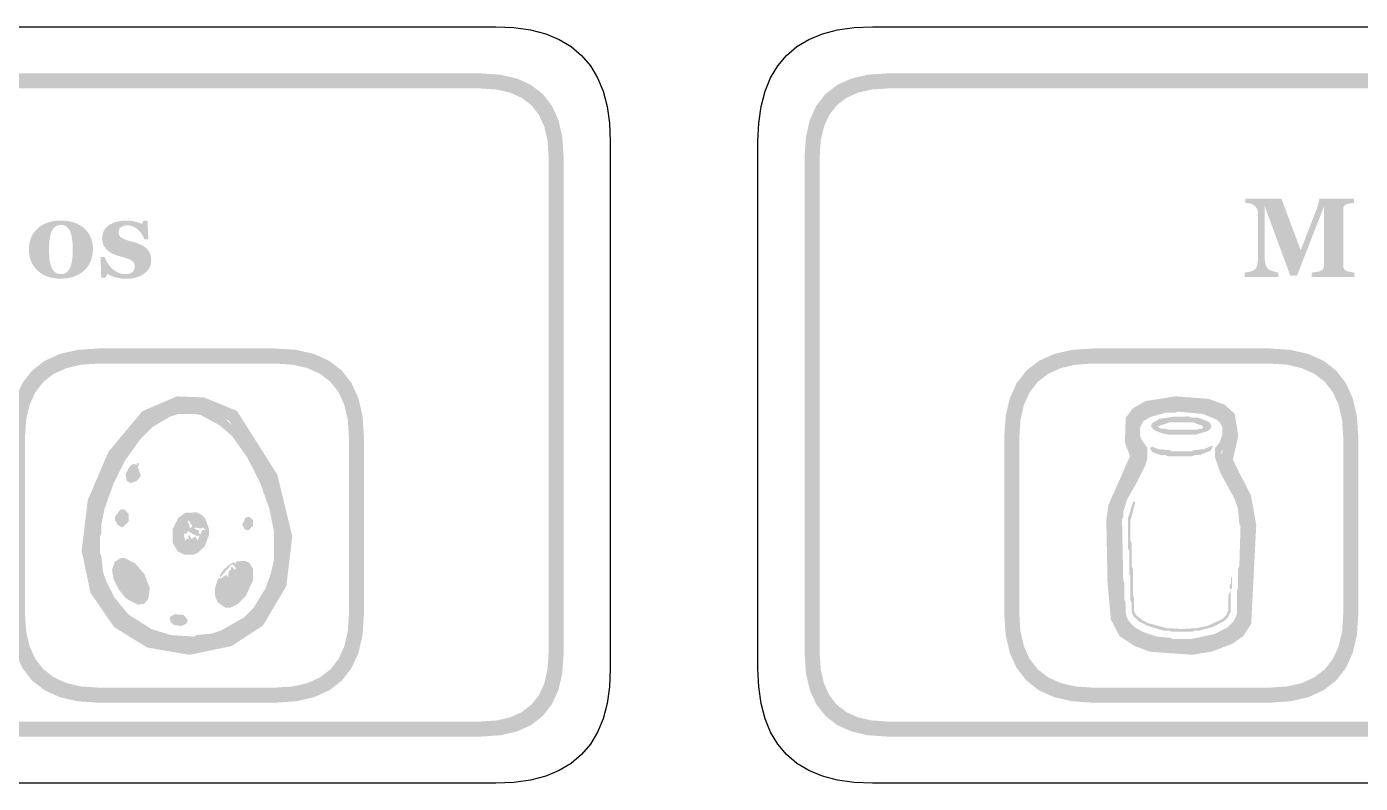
# Model space of a CAD drawing. Header units: millimetres. Extents: x 6 to 594, y 82 to 394.
# Drawn here: x 343.14 to 378.55, y 211.96 to 232.04 of the extents above; entities that cross this region are included whole.
import ezdxf

# ---------------------------------------------------------------- set-up
doc = ezdxf.new("R2010")
doc.units = ezdxf.units.MM
doc.layers.add('CUT', color=1, linetype='Continuous')
doc.layers.add('RASTER', color=7, linetype='Continuous')

msp = doc.modelspace()

# ---------------------------------------------------------------- hatches: boundary and pattern name
at = {"layer": 'RASTER'}
h = msp.add_hatch(color=7, dxfattribs=at)
h.paths.add_polyline_path([(295.8, 228.6), (295.834, 229.116), (295.938, 229.563), (296.109, 229.941), (296.35, 230.25), (296.659, 230.491), (297.038, 230.663), (297.484, 230.766), (298, 230.8), (355.2, 230.8), (355.716, 230.766), (356.163, 230.663), (356.541, 230.491), (356.85, 230.25), (357.091, 229.941), (357.263, 229.563), (357.366, 229.116), (357.4, 228.6), (357.4, 215.4), (357.366, 214.884), (357.263, 214.438), (357.091, 214.059), (356.85, 213.75), (356.541, 213.509), (356.163, 213.337), (355.716, 213.234), (355.2, 213.2), (298, 213.2), (297.484, 213.234), (297.038, 213.337), (296.659, 213.509), (296.35, 213.75), (296.109, 214.059), (295.938, 214.438), (295.834, 214.884), (295.8, 215.4)])
h.paths.add_polyline_path([(296.2, 228.6), (296.2, 215.4), (296.228, 214.978), (296.313, 214.613), (296.453, 214.303), (296.65, 214.05), (296.903, 213.853), (297.213, 213.712), (297.578, 213.628), (298, 213.6), (355.2, 213.6), (355.622, 213.628), (355.988, 213.712), (356.297, 213.853), (356.55, 214.05), (356.747, 214.303), (356.888, 214.613), (356.972, 214.978), (357, 215.4), (357, 228.6), (356.972, 229.022), (356.888, 229.388), (356.747, 229.697), (356.55, 229.95), (356.297, 230.147), (355.988, 230.288), (355.622, 230.372), (355.2, 230.4), (298, 230.4), (297.578, 230.372), (297.213, 230.288), (296.903, 230.147), (296.65, 229.95), (296.453, 229.697), (296.313, 229.388), (296.228, 229.022), (296.2, 228.6)])
h = msp.add_hatch(color=7, dxfattribs=at)
h.paths.add_polyline_path([(363.8, 228.6), (363.834, 229.116), (363.938, 229.563), (364.109, 229.941), (364.35, 230.25), (364.659, 230.491), (365.038, 230.663), (365.484, 230.766), (366, 230.8), (423.2, 230.8), (423.716, 230.766), (424.163, 230.663), (424.541, 230.491), (424.85, 230.25), (425.091, 229.941), (425.263, 229.563), (425.366, 229.116), (425.4, 228.6), (425.4, 215.4), (425.366, 214.884), (425.263, 214.438), (425.091, 214.059), (424.85, 213.75), (424.541, 213.509), (424.163, 213.337), (423.716, 213.234), (423.2, 213.2), (366, 213.2), (365.484, 213.234), (365.038, 213.337), (364.659, 213.509), (364.35, 213.75), (364.109, 214.059), (363.938, 214.438), (363.834, 214.884), (363.8, 215.4)])
h.paths.add_polyline_path([(364.2, 228.6), (364.2, 215.4), (364.228, 214.978), (364.313, 214.613), (364.453, 214.303), (364.65, 214.05), (364.903, 213.853), (365.213, 213.712), (365.578, 213.628), (366, 213.6), (423.2, 213.6), (423.622, 213.628), (423.988, 213.712), (424.297, 213.853), (424.55, 214.05), (424.747, 214.303), (424.888, 214.613), (424.972, 214.978), (425, 215.4), (425, 228.6), (424.972, 229.022), (424.888, 229.388), (424.747, 229.697), (424.55, 229.95), (424.297, 230.147), (423.988, 230.288), (423.622, 230.372), (423.2, 230.4), (366, 230.4), (365.578, 230.372), (365.213, 230.288), (364.903, 230.147), (364.65, 229.95), (364.453, 229.697), (364.313, 229.388), (364.228, 229.022), (364.2, 228.6)])
for points in [[(378.392, 225.4), (377.265, 225.4), (377.265, 225.514), (377.278, 225.515), (377.291, 225.517), (377.306, 225.518), (377.321, 225.52), (377.336, 225.522), (377.353, 225.524), (377.37, 225.526), (377.387, 225.529), (377.405, 225.531), (377.421, 225.534), (377.435, 225.537), (377.448, 225.54), (377.46, 225.542), (377.47, 225.545), (377.479, 225.548), (377.486, 225.551), (377.499, 225.557), (377.511, 225.563), (377.523, 225.57), (377.533, 225.577), (377.542, 225.585), (377.55, 225.593), (377.558, 225.602), (377.564, 225.611), (377.569, 225.621), (377.574, 225.631), (377.578, 225.642), (377.581, 225.654), (377.584, 225.667), (377.586, 225.68), (377.587, 225.693), (377.587, 225.708), (377.587, 227.26), (376.872, 225.434), (376.688, 225.434), (376.684, 225.447), (376.679, 225.464), (376.673, 225.483), (376.665, 225.506), (376.656, 225.531), (376.646, 225.56), (376.635, 225.591), (376.623, 225.626), (376.61, 225.661), (376.598, 225.694), (376.586, 225.725), (376.576, 225.755), (376.565, 225.783), (376.556, 225.809), (376.547, 225.833), (376.538, 225.856), (376.013, 227.284), (376.013, 226.02), (376.013, 225.976), (376.014, 225.934), (376.016, 225.896), (376.019, 225.86), (376.022, 225.827), (376.026, 225.796), (376.031, 225.768), (376.037, 225.744), (376.043, 225.721), (376.051, 225.699), (376.059, 225.68), (376.068, 225.662), (376.079, 225.645), (376.09, 225.63), (376.102, 225.617), (376.115, 225.605), (376.125, 225.597), (376.137, 225.59), (376.151, 225.582), (376.166, 225.575), (376.184, 225.568), (376.203, 225.561), (376.224, 225.553), (376.246, 225.546), (376.269, 225.54), (376.29, 225.534), (376.309, 225.529), (376.327, 225.525), (376.342, 225.521), (376.356, 225.518), (376.368, 225.516), (376.379, 225.514), (376.379, 225.4), (375.485, 225.4), (375.485, 225.514), (375.495, 225.516), (375.506, 225.517), (375.519, 225.519), (375.533, 225.521), (375.549, 225.524), (375.566, 225.527), (375.585, 225.53), (375.605, 225.534), (375.625, 225.538), (375.644, 225.543), (375.662, 225.549), (375.68, 225.555), (375.696, 225.562), (375.712, 225.57), (375.726, 225.578), (375.74, 225.588), (375.754, 225.599), (375.767, 225.612), (375.779, 225.626), (375.789, 225.643), (375.799, 225.661), (375.807, 225.681), (375.814, 225.702), (375.819, 225.726), (375.824, 225.752), (375.828, 225.78), (375.832, 225.811), (375.835, 225.844), (375.837, 225.88), (375.838, 225.919), (375.839, 225.96), (375.84, 226.004), (375.84, 227.033), (375.839, 227.056), (375.838, 227.078), (375.836, 227.099), (375.834, 227.119), (375.831, 227.138), (375.827, 227.156), (375.822, 227.173), (375.816, 227.189), (375.81, 227.204), (375.803, 227.219), (375.795, 227.232), (375.787, 227.245), (375.778, 227.257), (375.768, 227.268), (375.757, 227.279), (375.746, 227.288), (375.731, 227.299), (375.717, 227.309), (375.702, 227.318), (375.687, 227.326), (375.672, 227.332), (375.656, 227.338), (375.641, 227.343), (375.626, 227.347), (375.61, 227.35), (375.595, 227.353), (375.58, 227.355), (375.564, 227.358), (375.548, 227.36), (375.533, 227.362), (375.517, 227.363), (375.501, 227.364), (375.501, 227.479), (376.458, 227.479), (376.971, 226.106), (377.403, 227.221), (377.408, 227.237), (377.414, 227.253), (377.419, 227.27), (377.424, 227.288), (377.43, 227.307), (377.435, 227.326), (377.44, 227.346), (377.445, 227.367), (377.45, 227.388), (377.454, 227.406), (377.458, 227.423), (377.461, 227.438), (377.463, 227.451), (377.465, 227.462), (377.467, 227.471), (377.467, 227.479), (378.389, 227.479), (378.389, 227.364), (378.377, 227.364), (378.365, 227.363), (378.353, 227.361), (378.341, 227.36), (378.328, 227.358), (378.316, 227.357), (378.303, 227.355), (378.29, 227.353), (378.278, 227.35), (378.265, 227.348), (378.253, 227.345), (378.24, 227.342), (378.228, 227.339), (378.216, 227.336), (378.204, 227.333), (378.192, 227.329), (378.179, 227.324), (378.166, 227.318), (378.155, 227.312), (378.145, 227.305), (378.136, 227.297), (378.128, 227.288), (378.122, 227.279), (378.117, 227.269), (378.113, 227.259), (378.109, 227.248), (378.106, 227.237), (378.103, 227.226), (378.101, 227.214), (378.1, 227.203), (378.099, 227.191), (378.099, 227.178), (378.099, 225.706), (378.099, 225.693), (378.1, 225.681), (378.101, 225.669), (378.103, 225.658), (378.106, 225.647), (378.109, 225.637), (378.113, 225.627), (378.117, 225.618), (378.122, 225.609), (378.128, 225.6), (378.136, 225.592), (378.145, 225.584), (378.155, 225.576), (378.166, 225.569), (378.179, 225.562), (378.192, 225.555), (378.2, 225.552), (378.209, 225.549), (378.22, 225.546), (378.231, 225.542), (378.243, 225.539), (378.257, 225.536), (378.272, 225.533), (378.288, 225.53), (378.304, 225.528), (378.32, 225.525), (378.334, 225.523), (378.347, 225.52), (378.36, 225.519), (378.371, 225.517), (378.382, 225.515), (378.392, 225.514)], [(345.77, 225.35), (345.735, 225.351), (345.7, 225.353), (345.665, 225.356), (345.63, 225.361), (345.595, 225.367), (345.561, 225.374), (345.527, 225.382), (345.493, 225.392), (345.46, 225.402), (345.429, 225.413), (345.4, 225.424), (345.373, 225.435), (345.347, 225.446), (345.324, 225.457), (345.302, 225.469), (345.283, 225.481), (345.239, 225.381), (345.124, 225.381), (345.105, 225.927), (345.212, 225.927), (345.218, 225.911), (345.225, 225.893), (345.233, 225.876), (345.242, 225.857), (345.251, 225.838), (345.262, 225.819), (345.273, 225.799), (345.286, 225.779), (345.299, 225.758), (345.312, 225.738), (345.326, 225.719), (345.34, 225.7), (345.355, 225.682), (345.371, 225.664), (345.386, 225.647), (345.403, 225.63), (345.42, 225.614), (345.438, 225.598), (345.457, 225.583), (345.477, 225.569), (345.497, 225.556), (345.517, 225.543), (345.538, 225.53), (345.56, 225.519), (345.583, 225.508), (345.605, 225.499), (345.628, 225.491), (345.652, 225.485), (345.676, 225.48), (345.7, 225.476), (345.725, 225.474), (345.75, 225.473), (345.782, 225.474), (345.812, 225.476), (345.84, 225.481), (345.866, 225.486), (345.89, 225.494), (345.912, 225.502), (345.931, 225.513), (345.948, 225.525), (345.964, 225.539), (345.977, 225.555), (345.988, 225.572), (345.997, 225.591), (346.004, 225.612), (346.01, 225.635), (346.013, 225.659), (346.014, 225.686), (346.013, 225.7), (346.012, 225.714), (346.009, 225.727), (346.006, 225.739), (346.002, 225.751), (345.997, 225.762), (345.991, 225.772), (345.984, 225.782), (345.977, 225.792), (345.968, 225.801), (345.959, 225.809), (345.949, 225.818), (345.939, 225.826), (345.928, 225.834), (345.916, 225.841), (345.904, 225.848), (345.889, 225.855), (345.874, 225.862), (345.859, 225.869), (345.844, 225.875), (345.828, 225.881), (345.812, 225.887), (345.795, 225.893), (345.778, 225.898), (345.761, 225.903), (345.742, 225.909), (345.723, 225.915), (345.702, 225.921), (345.681, 225.927), (345.659, 225.934), (345.635, 225.941), (345.611, 225.948), (345.586, 225.955), (345.563, 225.963), (345.54, 225.97), (345.518, 225.977), (345.497, 225.985), (345.477, 225.992), (345.458, 226), (345.44, 226.007), (345.422, 226.015), (345.404, 226.024), (345.386, 226.035), (345.368, 226.046), (345.349, 226.058), (345.331, 226.072), (345.312, 226.086), (345.293, 226.102), (345.277, 226.116), (345.262, 226.132), (345.247, 226.148), (345.234, 226.165), (345.221, 226.182), (345.209, 226.201), (345.198, 226.22), (345.187, 226.239), (345.178, 226.26), (345.17, 226.282), (345.163, 226.304), (345.158, 226.328), (345.153, 226.352), (345.15, 226.378), (345.148, 226.404), (345.148, 226.431), (345.151, 226.482), (345.159, 226.53), (345.172, 226.575), (345.191, 226.618), (345.216, 226.659), (345.245, 226.697), (345.281, 226.732), (345.321, 226.765), (345.367, 226.795), (345.415, 226.821), (345.467, 226.843), (345.522, 226.861), (345.58, 226.875), (345.642, 226.885), (345.708, 226.891), (345.776, 226.893), (345.809, 226.892), (345.842, 226.891), (345.873, 226.889), (345.904, 226.886), (345.935, 226.882), (345.964, 226.877), (345.993, 226.872), (346.022, 226.866), (346.049, 226.859), (346.075, 226.852), (346.101, 226.845), (346.125, 226.837), (346.148, 226.83), (346.17, 226.822), (346.19, 226.814), (346.21, 226.806), (346.241, 226.893), (346.352, 226.893), (346.375, 226.393), (346.271, 226.393), (346.257, 226.431), (346.241, 226.467), (346.223, 226.502), (346.202, 226.535), (346.179, 226.567), (346.153, 226.598), (346.126, 226.628), (346.096, 226.656), (346.064, 226.682), (346.032, 226.704), (346, 226.723), (345.966, 226.739), (345.933, 226.751), (345.898, 226.76), (345.863, 226.765), (345.828, 226.767), (345.8, 226.766), (345.774, 226.764), (345.75, 226.76), (345.727, 226.755), (345.705, 226.748), (345.686, 226.74), (345.667, 226.731), (345.65, 226.72), (345.635, 226.708), (345.622, 226.694), (345.611, 226.68), (345.602, 226.664), (345.595, 226.647), (345.59, 226.629), (345.587, 226.61), (345.586, 226.589), (345.587, 226.563), (345.592, 226.538), (345.599, 226.515), (345.609, 226.494), (345.623, 226.474), (345.639, 226.457), (345.658, 226.442), (345.68, 226.428), (345.705, 226.416), (345.732, 226.404), (345.762, 226.392), (345.794, 226.38), (345.828, 226.368), (345.864, 226.357), (345.903, 226.346), (345.945, 226.335), (346.008, 226.317), (346.067, 226.298), (346.122, 226.277), (346.172, 226.255), (346.218, 226.231), (346.259, 226.206), (346.296, 226.179), (346.329, 226.151), (346.357, 226.121), (346.382, 226.089), (346.403, 226.054), (346.42, 226.018), (346.433, 225.98), (346.442, 225.94), (346.448, 225.898), (346.45, 225.854), (346.447, 225.796), (346.438, 225.741), (346.424, 225.689), (346.403, 225.641), (346.377, 225.596), (346.344, 225.555), (346.306, 225.517), (346.262, 225.482), (346.213, 225.451), (346.161, 225.424), (346.105, 225.402), (346.045, 225.383), (345.982, 225.369), (345.915, 225.358), (345.844, 225.352), (345.77, 225.35)]]:
    msp.add_hatch(color=7, dxfattribs=at).paths.add_polyline_path(points)
h = msp.add_hatch(color=7, dxfattribs=at)
h.paths.add_polyline_path([(344.681, 226.68), (344.707, 226.654), (344.732, 226.627), (344.755, 226.599), (344.776, 226.569), (344.796, 226.538), (344.814, 226.506), (344.831, 226.473), (344.846, 226.439), (344.859, 226.403), (344.871, 226.367), (344.881, 226.33), (344.889, 226.292), (344.895, 226.254), (344.9, 226.214), (344.902, 226.175), (344.903, 226.134), (344.902, 226.094), (344.9, 226.054), (344.895, 226.015), (344.889, 225.976), (344.881, 225.938), (344.871, 225.9), (344.86, 225.863), (344.847, 225.827), (344.832, 225.792), (344.815, 225.757), (344.797, 225.725), (344.777, 225.693), (344.756, 225.663), (344.733, 225.634), (344.708, 225.606), (344.682, 225.58), (344.652, 225.554), (344.621, 225.528), (344.589, 225.505), (344.555, 225.483), (344.52, 225.463), (344.483, 225.444), (344.445, 225.427), (344.406, 225.412), (344.365, 225.398), (344.323, 225.386), (344.279, 225.376), (344.234, 225.368), (344.187, 225.361), (344.139, 225.357), (344.09, 225.354), (344.039, 225.353), (343.995, 225.354), (343.951, 225.356), (343.909, 225.36), (343.867, 225.366), (343.827, 225.373), (343.787, 225.382), (343.748, 225.392), (343.71, 225.404), (343.673, 225.418), (343.637, 225.433), (343.602, 225.45), (343.569, 225.468), (343.536, 225.489), (343.504, 225.51), (343.474, 225.533), (343.444, 225.558), (343.417, 225.583), (343.392, 225.61), (343.367, 225.638), (343.345, 225.668), (343.323, 225.699), (343.304, 225.731), (343.285, 225.765), (343.268, 225.801), (343.253, 225.837), (343.24, 225.875), (343.229, 225.914), (343.22, 225.954), (343.213, 225.994), (343.208, 226.036), (343.205, 226.079), (343.204, 226.124), (343.205, 226.167), (343.208, 226.209), (343.212, 226.25), (343.218, 226.29), (343.226, 226.328), (343.236, 226.365), (343.247, 226.402), (343.26, 226.436), (343.275, 226.47), (343.292, 226.503), (343.311, 226.535), (343.331, 226.566), (343.353, 226.596), (343.377, 226.625), (343.402, 226.653), (343.43, 226.68), (343.457, 226.705), (343.487, 226.729), (343.518, 226.751), (343.551, 226.771), (343.585, 226.79), (343.621, 226.808), (343.658, 226.824), (343.697, 226.839), (343.737, 226.852), (343.779, 226.864), (343.821, 226.874), (343.865, 226.882), (343.91, 226.888), (343.956, 226.892), (344.004, 226.895), (344.052, 226.896), (344.103, 226.895), (344.152, 226.892), (344.199, 226.888), (344.245, 226.882), (344.289, 226.874), (344.332, 226.864), (344.373, 226.852), (344.413, 226.839), (344.452, 226.824), (344.488, 226.808), (344.524, 226.79), (344.558, 226.771), (344.591, 226.751), (344.622, 226.729), (344.652, 226.705), (344.681, 226.68)])
h.paths.add_polyline_path([(344.306, 225.665), (344.313, 225.686), (344.321, 225.708), (344.327, 225.732), (344.334, 225.756), (344.339, 225.781), (344.344, 225.808), (344.349, 225.836), (344.353, 225.864), (344.357, 225.894), (344.36, 225.925), (344.363, 225.958), (344.365, 225.991), (344.366, 226.026), (344.368, 226.062), (344.368, 226.099), (344.369, 226.137), (344.368, 226.163), (344.368, 226.19), (344.366, 226.218), (344.365, 226.247), (344.363, 226.276), (344.36, 226.307), (344.357, 226.339), (344.354, 226.371), (344.35, 226.403), (344.346, 226.434), (344.341, 226.462), (344.336, 226.489), (344.33, 226.514), (344.324, 226.538), (344.317, 226.559), (344.31, 226.579), (344.301, 226.602), (344.291, 226.623), (344.28, 226.643), (344.268, 226.662), (344.255, 226.679), (344.242, 226.695), (344.228, 226.71), (344.213, 226.724), (344.196, 226.737), (344.179, 226.747), (344.161, 226.756), (344.142, 226.764), (344.122, 226.77), (344.101, 226.774), (344.078, 226.776), (344.055, 226.777), (344.03, 226.776), (344.006, 226.773), (343.983, 226.769), (343.962, 226.763), (343.941, 226.755), (343.923, 226.745), (343.905, 226.733), (343.889, 226.72), (343.874, 226.705), (343.859, 226.689), (343.846, 226.672), (343.834, 226.654), (343.822, 226.635), (343.812, 226.615), (343.802, 226.594), (343.793, 226.572), (343.785, 226.551), (343.779, 226.528), (343.772, 226.505), (343.767, 226.481), (343.762, 226.456), (343.757, 226.431), (343.754, 226.404), (343.75, 226.376), (343.748, 226.348), (343.745, 226.32), (343.743, 226.291), (343.742, 226.262), (343.74, 226.233), (343.739, 226.203), (343.739, 226.173), (343.739, 226.143), (343.739, 226.104), (343.739, 226.066), (343.74, 226.031), (343.741, 225.997), (343.743, 225.965), (343.744, 225.934), (343.747, 225.905), (343.749, 225.878), (343.752, 225.852), (343.756, 225.826), (343.761, 225.8), (343.767, 225.773), (343.773, 225.747), (343.781, 225.721), (343.789, 225.694), (343.799, 225.668), (343.808, 225.646), (343.817, 225.625), (343.828, 225.605), (343.84, 225.587), (343.852, 225.569), (343.866, 225.553), (343.88, 225.538), (343.895, 225.525), (343.912, 225.512), (343.929, 225.501), (343.947, 225.492), (343.967, 225.485), (343.987, 225.479), (344.009, 225.475), (344.031, 225.473), (344.055, 225.472), (344.077, 225.473), (344.097, 225.475), (344.117, 225.479), (344.137, 225.484), (344.155, 225.491), (344.173, 225.499), (344.19, 225.509), (344.206, 225.521), (344.221, 225.534), (344.236, 225.548), (344.249, 225.564), (344.262, 225.581), (344.274, 225.6), (344.286, 225.62), (344.296, 225.642), (344.306, 225.665)])
h = msp.add_hatch(color=7, dxfattribs=at)
h.paths.add_polyline_path([(342.7, 221.15), (342.737, 221.701), (342.847, 222.178), (343.03, 222.582), (343.288, 222.913), (343.618, 223.17), (344.022, 223.353), (344.499, 223.463), (345.05, 223.5), (349.75, 223.5), (350.301, 223.463), (350.778, 223.353), (351.182, 223.17), (351.513, 222.913), (351.77, 222.582), (351.953, 222.178), (352.063, 221.701), (352.1, 221.15), (352.1, 216.45), (352.063, 215.899), (351.953, 215.422), (351.77, 215.018), (351.513, 214.687), (351.182, 214.43), (350.778, 214.247), (350.301, 214.137), (349.75, 214.1), (345.05, 214.1), (344.499, 214.137), (344.022, 214.247), (343.618, 214.43), (343.288, 214.688), (343.03, 215.018), (342.847, 215.422), (342.737, 215.899), (342.7, 216.45)])
h.paths.add_polyline_path([(343.1, 221.15), (343.1, 216.45), (343.13, 215.993), (343.222, 215.597), (343.374, 215.262), (343.588, 214.988), (343.862, 214.774), (344.197, 214.622), (344.593, 214.53), (345.05, 214.5), (349.75, 214.5), (350.207, 214.53), (350.603, 214.622), (350.938, 214.774), (351.213, 214.988), (351.426, 215.262), (351.578, 215.597), (351.67, 215.993), (351.7, 216.45), (351.7, 221.15), (351.67, 221.607), (351.578, 222.003), (351.426, 222.338), (351.213, 222.612), (350.938, 222.826), (350.603, 222.978), (350.207, 223.07), (349.75, 223.1), (345.05, 223.1), (344.593, 223.07), (344.197, 222.978), (343.862, 222.826), (343.588, 222.613), (343.374, 222.338), (343.222, 222.003), (343.13, 221.607), (343.1, 221.15)])
h = msp.add_hatch(color=7, dxfattribs=at)
h.paths.add_polyline_path([(369.1, 221.15), (369.137, 221.701), (369.247, 222.178), (369.43, 222.582), (369.688, 222.913), (370.018, 223.17), (370.422, 223.353), (370.899, 223.463), (371.45, 223.5), (376.15, 223.5), (376.701, 223.463), (377.178, 223.353), (377.582, 223.17), (377.913, 222.913), (378.17, 222.582), (378.353, 222.178), (378.463, 221.701), (378.5, 221.15), (378.5, 216.45), (378.463, 215.899), (378.353, 215.422), (378.17, 215.018), (377.913, 214.687), (377.582, 214.43), (377.178, 214.247), (376.701, 214.137), (376.15, 214.1), (371.45, 214.1), (370.899, 214.137), (370.422, 214.247), (370.018, 214.43), (369.688, 214.688), (369.43, 215.018), (369.247, 215.422), (369.137, 215.899), (369.1, 216.45)])
h.paths.add_polyline_path([(369.5, 221.15), (369.5, 216.45), (369.53, 215.993), (369.622, 215.597), (369.774, 215.262), (369.987, 214.988), (370.262, 214.774), (370.597, 214.622), (370.993, 214.53), (371.45, 214.5), (376.15, 214.5), (376.607, 214.53), (377.003, 214.622), (377.338, 214.774), (377.613, 214.988), (377.826, 215.262), (377.978, 215.597), (378.07, 215.993), (378.1, 216.45), (378.1, 221.15), (378.07, 221.607), (377.978, 222.003), (377.826, 222.338), (377.613, 222.612), (377.338, 222.826), (377.003, 222.978), (376.607, 223.07), (376.15, 223.1), (371.45, 223.1), (370.993, 223.07), (370.597, 222.978), (370.262, 222.826), (369.988, 222.613), (369.774, 222.338), (369.622, 222.003), (369.53, 221.607), (369.5, 221.15)])
h = msp.add_hatch(color=7, dxfattribs=at)
h.paths.add_polyline_path([(347.129, 222.228), (347.852, 222.201), (348.726, 221.845), (349.797, 220.155), (350.196, 218.518), (350.04, 217.197), (349.421, 216.151), (348.588, 215.603), (347.463, 215.369), (346.341, 215.565), (345.466, 216.105), (344.837, 217.016), (344.604, 218.139), (344.767, 219.479), (345.316, 220.76), (346.216, 221.837)])
h.paths.add_polyline_path([(347.189, 221.905), (346.412, 221.573), (345.592, 220.591), (345.079, 219.395), (344.928, 218.153), (345.137, 217.144), (345.691, 216.342), (346.457, 215.869), (347.458, 215.695), (348.464, 215.904), (349.183, 216.377), (349.73, 217.301), (349.872, 218.498), (349.499, 220.029), (348.511, 221.588), (347.784, 221.883), (347.189, 221.905)])
h = msp.add_hatch(color=7, dxfattribs=at)
h.paths.add_polyline_path([(373.646, 222.23), (374.528, 222.163), (374.954, 222.007), (375.221, 221.765), (375.311, 221.178), (375.17, 220.543), (375.652, 219.594), (375.791, 218.817), (375.656, 216.191), (375.453, 215.876), (375.171, 215.67), (374.626, 215.46), (374.097, 215.371), (372.976, 215.451), (372.562, 215.603), (372.162, 215.864), (371.929, 216.308), (371.842, 217.289), (371.81, 218.945), (371.866, 219.346), (372.439, 220.643), (372.303, 221.009), (372.325, 221.655), (372.509, 221.909), (372.85, 222.104)])
h.paths.add_polyline_path([(373.659, 221.908), (372.958, 221.797), (372.728, 221.665), (372.642, 221.546), (372.625, 221.062), (372.785, 220.632), (372.176, 219.257), (372.13, 218.926), (372.162, 217.307), (372.242, 216.4), (372.407, 216.086), (372.707, 215.891), (373.044, 215.767), (374.081, 215.693), (374.541, 215.771), (375.017, 215.953), (375.216, 216.1), (375.341, 216.292), (375.469, 218.797), (375.345, 219.491), (374.832, 220.501), (374.986, 221.189), (374.922, 221.604), (374.785, 221.728), (374.459, 221.847), (373.659, 221.908)])
h = msp.add_hatch(color=7, dxfattribs=at)
h.paths.add_polyline_path([(347.11, 221.954), (347.702, 221.966), (347.943, 221.885), (348.437, 221.616), (348.88, 221.174), (349.161, 220.772), (349.471, 220.197), (349.752, 219.473), (349.913, 218.789), (349.913, 217.824), (349.873, 217.623), (349.672, 217.02), (349.483, 216.686), (349, 216.163), (348.759, 216.002), (348.385, 215.813), (347.782, 215.653), (347.058, 215.653), (346.857, 215.693), (346.375, 215.854), (345.96, 216.083), (345.599, 216.364), (345.357, 216.646), (345.007, 217.342), (344.887, 217.824), (344.887, 218.709), (344.927, 218.789), (344.967, 219.191), (345.088, 219.593), (345.438, 220.41), (345.759, 220.932), (346.202, 221.455), (346.644, 221.777)])
h.paths.add_polyline_path([(347.179, 221.765), (346.938, 221.684), (346.483, 221.415), (346.161, 221.093), (345.759, 220.53), (345.45, 219.915), (345.208, 219.232), (345.128, 218.829), (345.128, 218.588), (345.088, 218.508), (345.088, 218.065), (345.128, 217.985), (345.168, 217.583), (345.249, 217.342), (345.478, 216.887), (345.84, 216.445), (346.455, 216.055), (346.978, 215.894), (347.581, 215.854), (347.661, 215.894), (348.063, 215.934), (348.305, 216.015), (348.92, 216.364), (349.161, 216.606), (349.483, 217.128), (349.632, 217.543), (349.712, 217.905), (349.712, 218.628), (349.592, 219.232), (349.35, 219.915), (349, 220.611), (348.598, 221.174), (348.277, 221.455), (347.782, 221.725), (347.621, 221.765)])
h.paths.add_polyline_path([(346.065, 220.466), (346.133, 220.438), (346.093, 220.357), (346.174, 220.116), (346.065, 219.983), (345.904, 219.927), (345.8, 219.983), (345.771, 220.156), (345.88, 220.37), (345.972, 220.438), (346.081, 220.41)])
h.paths.add_polyline_path([(345.623, 219.219), (345.731, 219.232), (345.852, 219.111), (345.852, 218.91), (345.691, 218.749), (345.558, 218.817), (345.49, 218.95), (345.49, 219.03)])
h.paths.add_polyline_path([(347.352, 219.139), (347.661, 219.151), (347.794, 219.083), (347.891, 218.978), (347.983, 218.709), (347.983, 218.548), (347.875, 218.254), (347.714, 218.094), (347.581, 218.025), (347.34, 218.025), (347.151, 218.118), (347.018, 218.347), (347.018, 218.709), (347.167, 219.002)])
h.paths.add_polyline_path([(348.96, 219.018), (349.069, 219.03), (349.149, 218.95), (349.149, 218.789), (349.029, 218.669), (348.936, 218.697), (348.868, 218.829)])
h.paths.add_polyline_path([(347.448, 218.938), (347.42, 218.91), (347.488, 218.721), (347.541, 218.789)])
h.paths.add_polyline_path([(347.621, 218.749), (347.593, 218.721), (347.73, 218.656), (347.714, 218.6), (347.754, 218.56), (347.81, 218.681), (347.891, 218.681), (347.822, 218.749), (347.77, 218.721)])
h.paths.add_polyline_path([(347.408, 218.656), (347.408, 218.6), (347.312, 218.576), (347.352, 218.399), (347.392, 218.455), (347.448, 218.439), (347.432, 218.536), (347.46, 218.548), (347.513, 218.439), (347.621, 218.508), (347.69, 218.399), (347.73, 218.536), (347.673, 218.52)])
h.paths.add_polyline_path([(345.623, 217.933), (345.731, 217.945), (346.025, 217.796), (346.266, 217.514), (346.415, 217.14), (346.375, 216.859), (346.266, 216.726), (346.093, 216.698), (345.88, 216.807), (345.759, 216.887), (345.599, 217.088), (345.45, 217.382), (345.41, 217.623), (345.478, 217.836)])
h.paths.add_polyline_path([(348.719, 217.852), (348.948, 217.864), (349.057, 217.812), (349.149, 217.663), (349.149, 217.342), (348.96, 216.927), (348.759, 216.726), (348.546, 216.618), (348.425, 216.618), (348.212, 216.767), (348.144, 216.939), (348.144, 217.14), (348.236, 217.41), (348.293, 217.394), (348.437, 217.49), (348.494, 217.434), (348.506, 217.583), (348.574, 217.635), (348.558, 217.691), (348.614, 217.691), (348.667, 217.623), (348.707, 217.663), (348.614, 217.772), (348.574, 217.756), (348.293, 217.434), (348.265, 217.462), (348.373, 217.635), (348.574, 217.796), (348.626, 217.824), (348.695, 217.796)])
h.paths.add_polyline_path([(347.07, 216.445), (347.312, 216.429), (347.42, 216.296), (347.392, 216.204), (347.259, 216.135), (347.046, 216.163), (346.966, 216.244), (346.938, 216.336), (346.966, 216.389)])
h = msp.add_hatch(color=7, dxfattribs=at)
h.paths.add_polyline_path([(373.456, 221.976), (374.121, 221.986), (374.185, 221.954), (374.314, 221.954), (374.667, 221.858), (374.901, 221.739), (374.966, 221.674), (375.052, 221.504), (375.084, 221.28), (375.052, 221.215), (375.052, 221.055), (374.966, 220.885), (374.86, 220.766), (374.892, 220.509), (375.075, 220.114), (375.438, 219.449), (375.534, 219), (375.534, 217.972), (375.502, 217.908), (375.502, 217.234), (375.47, 217.17), (375.47, 216.495), (375.438, 216.335), (375.351, 216.165), (375.126, 215.94), (374.667, 215.725), (374.25, 215.628), (374.025, 215.628), (373.961, 215.596), (373.639, 215.596), (373.575, 215.628), (373.158, 215.66), (372.837, 215.757), (372.474, 215.94), (372.281, 216.132), (372.195, 216.303), (372.13, 216.559), (372.098, 217.523), (372.066, 217.587), (372.066, 219.096), (372.195, 219.546), (372.676, 220.445), (372.74, 220.669), (372.731, 220.788), (372.634, 220.885), (372.548, 221.055), (372.516, 221.408), (372.634, 221.674), (372.763, 221.771), (373.126, 221.922)])
h.paths.add_polyline_path([(373.704, 221.825), (373.639, 221.793), (373.383, 221.793), (373.029, 221.697), (372.795, 221.578), (372.708, 221.408), (372.708, 221.183), (372.74, 221.087), (372.901, 220.862), (372.901, 220.573), (372.837, 220.38), (372.634, 219.973), (372.355, 219.481), (372.259, 219.16), (372.259, 219.032), (372.227, 218.968), (372.259, 217.33), (372.291, 217.266), (372.291, 216.816), (372.323, 216.752), (372.323, 216.495), (372.355, 216.367), (372.41, 216.261), (372.57, 216.1), (372.773, 215.982), (373.158, 215.853), (373.511, 215.821), (373.575, 215.789), (374.057, 215.789), (374.667, 215.917), (375.03, 216.1), (375.19, 216.261), (375.245, 216.367), (375.277, 216.463), (375.277, 217.073), (375.309, 217.137), (375.309, 217.651), (375.341, 217.715), (375.373, 218.775), (375.341, 218.839), (375.309, 219.225), (375.213, 219.514), (374.827, 220.22), (374.699, 220.605), (374.699, 220.862), (374.805, 220.981), (374.892, 221.215), (374.892, 221.408), (374.837, 221.514), (374.741, 221.61), (374.378, 221.761)])
h.paths.add_polyline_path([(373.585, 221.687), (373.993, 221.697), (374.057, 221.665), (374.25, 221.665), (374.548, 221.546), (374.603, 221.44), (374.561, 221.353), (374.484, 221.302), (374.185, 221.215), (373.447, 221.215), (373.286, 221.247), (373.084, 221.334), (373.02, 221.398), (372.997, 221.44), (373.02, 221.514), (373.222, 221.633)])
h.paths.add_polyline_path([(373.479, 221.536), (373.167, 221.43), (373.254, 221.376), (373.383, 221.376), (373.447, 221.344), (374.185, 221.344), (374.346, 221.376), (374.378, 221.408), (374.355, 221.45), (374.121, 221.536)])
h.paths.add_polyline_path([(374.612, 220.917), (374.635, 220.894), (374.58, 220.788), (374.282, 220.669), (374.153, 220.669), (374.089, 220.637), (373.447, 220.637), (373.383, 220.669), (373.254, 220.669), (373.02, 220.756), (372.965, 220.862), (373.029, 220.894), (373.19, 220.83), (373.511, 220.798), (373.575, 220.766), (374.057, 220.766), (374.121, 220.798), (374.41, 220.83)])
h.paths.add_polyline_path([(372.525, 219.44), (372.58, 219.417), (372.451, 218.936), (372.451, 218.39), (372.484, 218.325), (372.484, 217.715), (372.516, 217.651), (372.516, 216.945), (372.548, 216.881), (372.548, 216.527), (372.602, 216.421), (372.763, 216.293), (372.933, 216.206), (373.415, 216.078), (373.81, 216.055), (374.217, 216.078), (374.506, 216.142), (374.901, 216.325), (374.998, 216.421), (375.052, 216.559), (375.052, 216.945), (375.107, 217.064), (375.116, 216.527), (375.03, 216.357), (374.933, 216.261), (374.635, 216.11), (374.282, 216.014), (374.153, 216.014), (374.089, 215.982), (373.543, 215.982), (373.479, 216.014), (373.318, 216.014), (372.901, 216.142), (372.667, 216.261), (372.538, 216.389), (372.484, 216.495), (372.484, 216.752), (372.451, 216.816), (372.451, 217.459), (372.419, 217.523), (372.419, 218.133), (372.387, 218.197), (372.387, 219)])
h.paths.add_polyline_path([(375.126, 217.449), (375.149, 217.426), (375.149, 217.137), (375.116, 217.105), (375.084, 217.137), (375.084, 217.202), (375.116, 217.266)])

# ---------------------------------------------------------------- linework, layer by layer
at = {"layer": 'CUT'}
for points in [[(297.599, 232.04), (355.601, 232.04), (356.083, 232.019), (356.525, 231.956), (356.925, 231.851), (357.285, 231.703), (357.603, 231.512), (357.878, 231.278), (358.112, 231.003), (358.303, 230.685), (358.451, 230.325), (358.556, 229.925), (358.619, 229.483), (358.64, 229.001), (358.64, 214.999), (358.619, 214.517), (358.556, 214.075), (358.451, 213.675), (358.303, 213.315), (358.112, 212.997), (357.878, 212.722), (357.603, 212.488), (357.285, 212.297), (356.925, 212.149), (356.525, 212.044), (356.083, 211.981), (355.601, 211.96), (297.599, 211.96)], [(423.601, 211.96), (365.599, 211.96), (365.117, 211.981), (364.675, 212.044), (364.275, 212.149), (363.915, 212.297), (363.597, 212.488), (363.322, 212.722), (363.088, 212.997), (362.897, 213.315), (362.749, 213.675), (362.644, 214.075), (362.581, 214.517), (362.56, 214.999), (362.56, 229.001), (362.581, 229.483), (362.644, 229.925), (362.749, 230.325), (362.897, 230.685), (363.088, 231.003), (363.322, 231.278), (363.597, 231.512), (363.915, 231.703), (364.275, 231.851), (364.675, 231.956), (365.117, 232.019), (365.599, 232.04), (423.601, 232.04)]]:
    msp.add_lwpolyline(points, dxfattribs=at)

doc.saveas('drawing.dxf')
